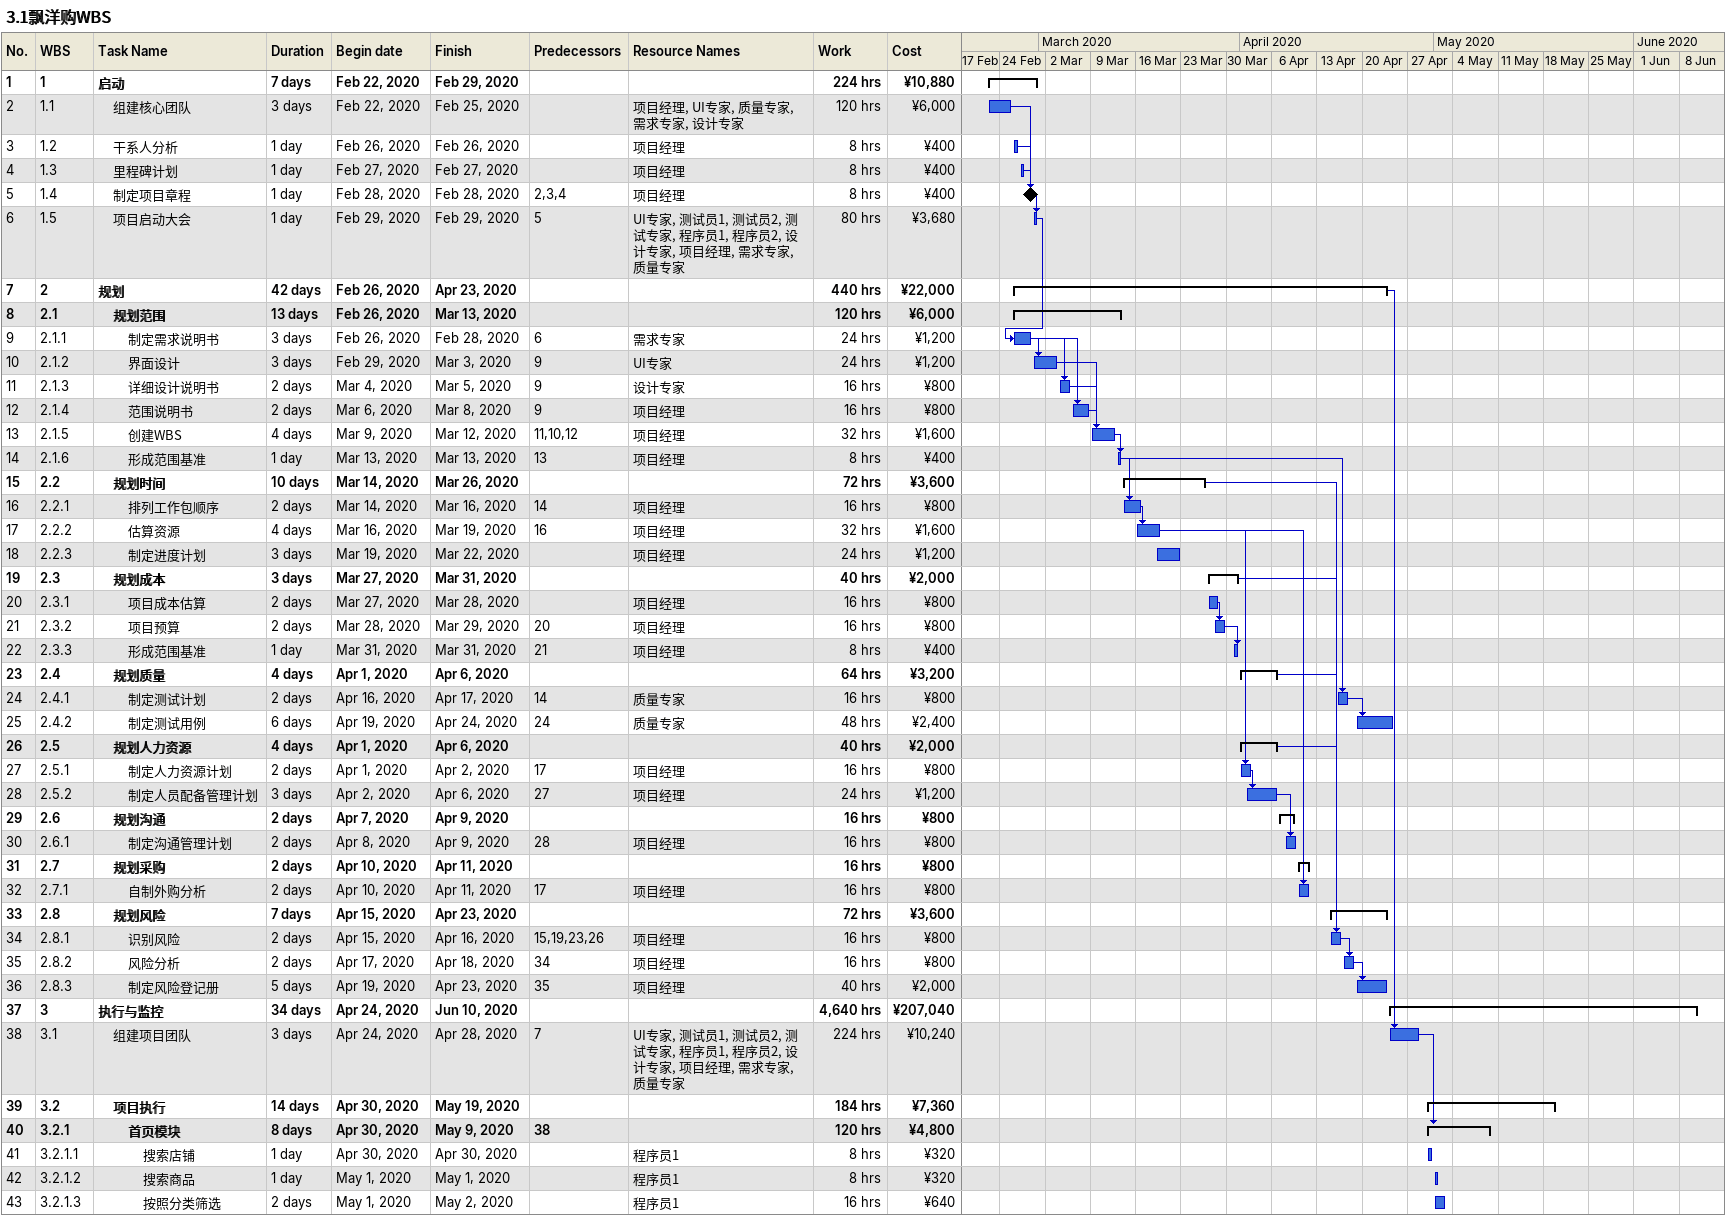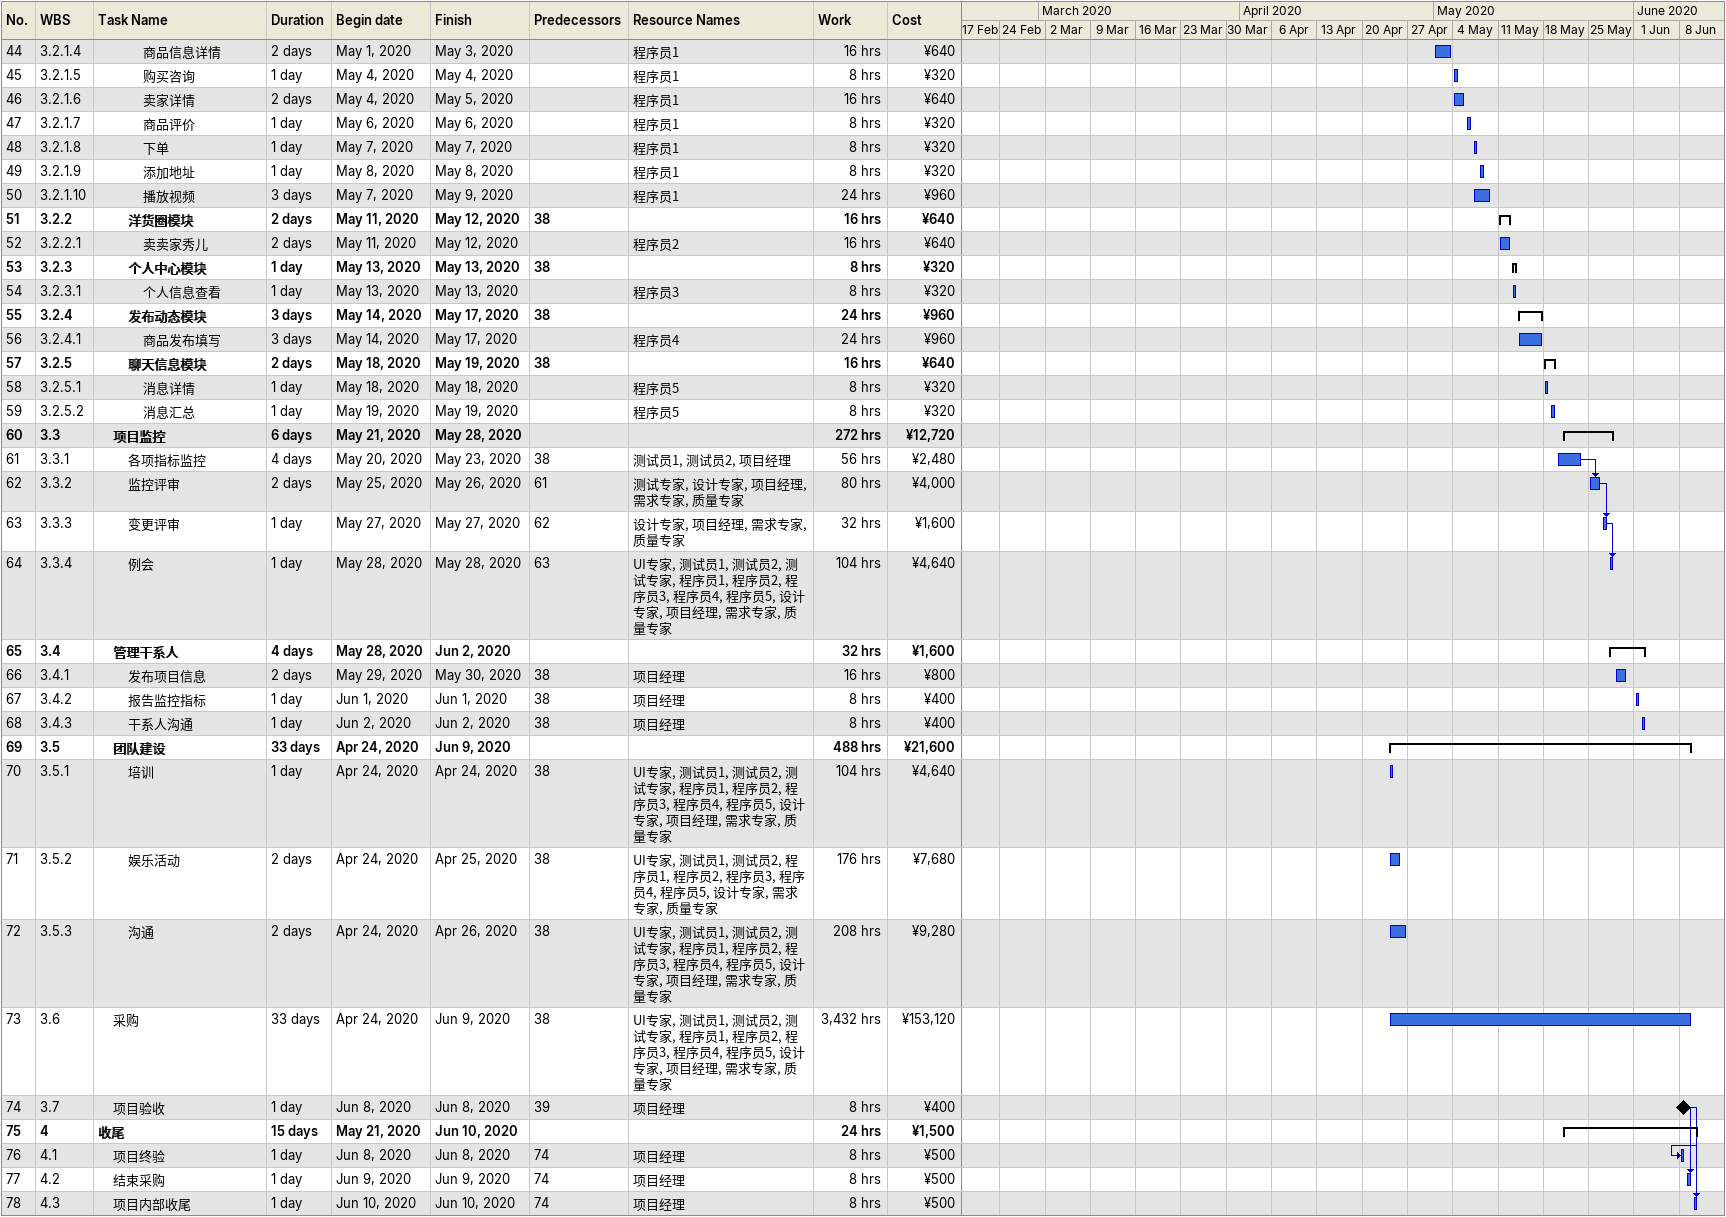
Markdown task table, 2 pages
3.1飘洋购WBS

| ID | WBS | Task | Duration | Start | Finish | Predecessors | Resources | Work (h) | Cost (¥) |
|---|---|---|---|---|---|---|---|---|---|
| 1 | 1 | **启动** | 7d | 2020-02-22 | 2020-02-29 |  |  | 224 | 10880 |
| 2 | 1.1 | 组建核心团队 | 3d | 2020-02-22 | 2020-02-25 |  | 项目经理, UI专家, 质量专家, 需求专家, 设计专家 | 120 | 6000 |
| 3 | 1.2 | 干系人分析 | 1d | 2020-02-26 | 2020-02-26 |  | 项目经理 | 8 | 400 |
| 4 | 1.3 | 里程碑计划 | 1d | 2020-02-27 | 2020-02-27 |  | 项目经理 | 8 | 400 |
| 5 | 1.4 | 制定项目章程 | 1d | 2020-02-28 | 2020-02-28 | 2, 3, 4 | 项目经理 | 8 | 400 |
| 6 | 1.5 | 项目启动大会 | 1d | 2020-02-29 | 2020-02-29 | 5 | UI专家, 测试员1, 测试员2, 测试专家, 程序员1, 程序员2, 设计专家, 项目经理, 需求专家, 质量专家 | 80 | 3680 |
| 7 | 2 | **规划** | 42d | 2020-02-26 | 2020-04-23 |  |  | 440 | 22000 |
| 8 | 2.1 | **规划范围** | 13d | 2020-02-26 | 2020-03-13 |  |  | 120 | 6000 |
| 9 | 2.1.1 | 制定需求说明书 | 3d | 2020-02-26 | 2020-02-28 | 6 | 需求专家 | 24 | 1200 |
| 10 | 2.1.2 | 界面设计 | 3d | 2020-02-29 | 2020-03-03 | 9 | UI专家 | 24 | 1200 |
| 11 | 2.1.3 | 详细设计说明书 | 2d | 2020-03-04 | 2020-03-05 | 9 | 设计专家 | 16 | 800 |
| 12 | 2.1.4 | 范围说明书 | 2d | 2020-03-06 | 2020-03-08 | 9 | 项目经理 | 16 | 800 |
| 13 | 2.1.5 | 创建WBS | 4d | 2020-03-09 | 2020-03-12 | 11, 10, 12 | 项目经理 | 32 | 1600 |
| 14 | 2.1.6 | 形成范围基准 | 1d | 2020-03-13 | 2020-03-13 | 13 | 项目经理 | 8 | 400 |
| 15 | 2.2 | **规划时间** | 10d | 2020-03-14 | 2020-03-26 |  |  | 72 | 3600 |
| 16 | 2.2.1 | 排列工作包顺序 | 2d | 2020-03-14 | 2020-03-16 | 14 | 项目经理 | 16 | 800 |
| 17 | 2.2.2 | 估算资源 | 4d | 2020-03-16 | 2020-03-19 | 16 | 项目经理 | 32 | 1600 |
| 18 | 2.2.3 | 制定进度计划 | 3d | 2020-03-19 | 2020-03-22 |  | 项目经理 | 24 | 1200 |
| 19 | 2.3 | **规划成本** | 3d | 2020-03-27 | 2020-03-31 |  |  | 40 | 2000 |
| 20 | 2.3.1 | 项目成本估算 | 2d | 2020-03-27 | 2020-03-28 |  | 项目经理 | 16 | 800 |
| 21 | 2.3.2 | 项目预算 | 2d | 2020-03-28 | 2020-03-29 | 20 | 项目经理 | 16 | 800 |
| 22 | 2.3.3 | 形成范围基准 | 1d | 2020-03-31 | 2020-03-31 | 21 | 项目经理 | 8 | 400 |
| 23 | 2.4 | **规划质量** | 4d | 2020-04-01 | 2020-04-06 |  |  | 64 | 3200 |
| 24 | 2.4.1 | 制定测试计划 | 2d | 2020-04-16 | 2020-04-17 | 14 | 质量专家 | 16 | 800 |
| 25 | 2.4.2 | 制定测试用例 | 6d | 2020-04-19 | 2020-04-24 | 24 | 质量专家 | 48 | 2400 |
| 26 | 2.5 | **规划人力资源** | 4d | 2020-04-01 | 2020-04-06 |  |  | 40 | 2000 |
| 27 | 2.5.1 | 制定人力资源计划 | 2d | 2020-04-01 | 2020-04-02 | 17 | 项目经理 | 16 | 800 |
| 28 | 2.5.2 | 制定人员配备管理计划 | 3d | 2020-04-02 | 2020-04-06 | 27 | 项目经理 | 24 | 1200 |
| 29 | 2.6 | **规划沟通** | 2d | 2020-04-07 | 2020-04-09 |  |  | 16 | 800 |
| 30 | 2.6.1 | 制定沟通管理计划 | 2d | 2020-04-08 | 2020-04-09 | 28 | 项目经理 | 16 | 800 |
| 31 | 2.7 | **规划采购** | 2d | 2020-04-10 | 2020-04-11 |  |  | 16 | 800 |
| 32 | 2.7.1 | 自制外购分析 | 2d | 2020-04-10 | 2020-04-11 | 17 | 项目经理 | 16 | 800 |
| 33 | 2.8 | **规划风险** | 7d | 2020-04-15 | 2020-04-23 |  |  | 72 | 3600 |
| 34 | 2.8.1 | 识别风险 | 2d | 2020-04-15 | 2020-04-16 | 15, 19, 23, 26 | 项目经理 | 16 | 800 |
| 35 | 2.8.2 | 风险分析 | 2d | 2020-04-17 | 2020-04-18 | 34 | 项目经理 | 16 | 800 |
| 36 | 2.8.3 | 制定风险登记册 | 5d | 2020-04-19 | 2020-04-23 | 35 | 项目经理 | 40 | 2000 |
| 37 | 3 | **执行与监控** | 34d | 2020-04-24 | 2020-06-10 |  |  | 4640 | 207040 |
| 38 | 3.1 | 组建项目团队 | 3d | 2020-04-24 | 2020-04-28 | 7 | UI专家, 测试员1, 测试员2, 测试专家, 程序员1, 程序员2, 设计专家, 项目经理, 需求专家, 质量专家 | 224 | 10240 |
| 39 | 3.2 | **项目执行** | 14d | 2020-04-30 | 2020-05-19 |  |  | 184 | 7360 |
| 40 | 3.2.1 | **首页模块** | 8d | 2020-04-30 | 2020-05-09 | 38 |  | 120 | 4800 |
| 41 | 3.2.1.1 | 搜索店铺 | 1d | 2020-04-30 | 2020-04-30 |  | 程序员1 | 8 | 320 |
| 42 | 3.2.1.2 | 搜索商品 | 1d | 2020-05-01 | 2020-05-01 |  | 程序员1 | 8 | 320 |
| 43 | 3.2.1.3 | 按照分类筛选 | 2d | 2020-05-01 | 2020-05-02 |  | 程序员1 | 16 | 640 |
| 44 | 3.2.1.4 | 商品信息详情 | 2d | 2020-05-01 | 2020-05-03 |  | 程序员1 | 16 | 640 |
| 45 | 3.2.1.5 | 购买咨询 | 1d | 2020-05-04 | 2020-05-04 |  | 程序员1 | 8 | 320 |
| 46 | 3.2.1.6 | 卖家详情 | 2d | 2020-05-04 | 2020-05-05 |  | 程序员1 | 16 | 640 |
| 47 | 3.2.1.7 | 商品评价 | 1d | 2020-05-06 | 2020-05-06 |  | 程序员1 | 8 | 320 |
| 48 | 3.2.1.8 | 下单 | 1d | 2020-05-07 | 2020-05-07 |  | 程序员1 | 8 | 320 |
| 49 | 3.2.1.9 | 添加地址 | 1d | 2020-05-08 | 2020-05-08 |  | 程序员1 | 8 | 320 |
| 50 | 3.2.1.10 | 播放视频 | 3d | 2020-05-07 | 2020-05-09 |  | 程序员1 | 24 | 960 |
| 51 | 3.2.2 | **洋货圈模块** | 2d | 2020-05-11 | 2020-05-12 | 38 |  | 16 | 640 |
| 52 | 3.2.2.1 | 卖卖家秀儿 | 2d | 2020-05-11 | 2020-05-12 |  | 程序员2 | 16 | 640 |
| 53 | 3.2.3 | **个人中心模块** | 1d | 2020-05-13 | 2020-05-13 | 38 |  | 8 | 320 |
| 54 | 3.2.3.1 | 个人信息查看 | 1d | 2020-05-13 | 2020-05-13 |  | 程序员3 | 8 | 320 |
| 55 | 3.2.4 | **发布动态模块** | 3d | 2020-05-14 | 2020-05-17 | 38 |  | 24 | 960 |
| 56 | 3.2.4.1 | 商品发布填写 | 3d | 2020-05-14 | 2020-05-17 |  | 程序员4 | 24 | 960 |
| 57 | 3.2.5 | **聊天信息模块** | 2d | 2020-05-18 | 2020-05-19 | 38 |  | 16 | 640 |
| 58 | 3.2.5.1 | 消息详情 | 1d | 2020-05-18 | 2020-05-18 |  | 程序员5 | 8 | 320 |
| 59 | 3.2.5.2 | 消息汇总 | 1d | 2020-05-19 | 2020-05-19 |  | 程序员5 | 8 | 320 |
| 60 | 3.3 | **项目监控** | 6d | 2020-05-21 | 2020-05-28 |  |  | 272 | 12720 |
| 61 | 3.3.1 | 各项指标监控 | 4d | 2020-05-20 | 2020-05-23 | 38 | 测试员1, 测试员2, 项目经理 | 56 | 2480 |
| 62 | 3.3.2 | 监控评审 | 2d | 2020-05-25 | 2020-05-26 | 61 | 测试专家, 设计专家, 项目经理, 需求专家, 质量专家 | 80 | 4000 |
| 63 | 3.3.3 | 变更评审 | 1d | 2020-05-27 | 2020-05-27 | 62 | 设计专家, 项目经理, 需求专家, 质量专家 | 32 | 1600 |
| 64 | 3.3.4 | 例会 | 1d | 2020-05-28 | 2020-05-28 | 63 | UI专家, 测试员1, 测试员2, 测试专家, 程序员1, 程序员2, 程序员3, 程序员4, 程序员5, 设计专家, 项目经理, 需求专家, 质量专家 | 104 | 4640 |
| 65 | 3.4 | **管理干系人** | 4d | 2020-05-28 | 2020-06-02 |  |  | 32 | 1600 |
| 66 | 3.4.1 | 发布项目信息 | 2d | 2020-05-29 | 2020-05-30 | 38 | 项目经理 | 16 | 800 |
| 67 | 3.4.2 | 报告监控指标 | 1d | 2020-06-01 | 2020-06-01 | 38 | 项目经理 | 8 | 400 |
| 68 | 3.4.3 | 干系人沟通 | 1d | 2020-06-02 | 2020-06-02 | 38 | 项目经理 | 8 | 400 |
| 69 | 3.5 | **团队建设** | 33d | 2020-04-24 | 2020-06-09 |  |  | 488 | 21600 |
| 70 | 3.5.1 | 培训 | 1d | 2020-04-24 | 2020-04-24 | 38 | UI专家, 测试员1, 测试员2, 测试专家, 程序员1, 程序员2, 程序员3, 程序员4, 程序员5, 设计专家, 项目经理, 需求专家, 质量专家 | 104 | 4640 |
| 71 | 3.5.2 | 娱乐活动 | 2d | 2020-04-24 | 2020-04-25 | 38 | UI专家, 测试员1, 测试员2, 程序员1, 程序员2, 程序员3, 程序员4, 程序员5, 设计专家, 需求专家, 质量专家 | 176 | 7680 |
| 72 | 3.5.3 | 沟通 | 2d | 2020-04-24 | 2020-04-26 | 38 | UI专家, 测试员1, 测试员2, 测试专家, 程序员1, 程序员2, 程序员3, 程序员4, 程序员5, 设计专家, 项目经理, 需求专家, 质量专家 | 208 | 9280 |
| 73 | 3.6 | 采购 | 33d | 2020-04-24 | 2020-06-09 | 38 | UI专家, 测试员1, 测试员2, 测试专家, 程序员1, 程序员2, 程序员3, 程序员4, 程序员5, 设计专家, 项目经理, 需求专家, 质量专家 | 3432 | 153120 |
| 74 | 3.7 | 项目验收 | 1d | 2020-06-08 | 2020-06-08 | 39 | 项目经理 | 8 | 400 |
| 75 | 4 | **收尾** | 15d | 2020-05-21 | 2020-06-10 |  |  | 24 | 1500 |
| 76 | 4.1 | 项目终验 | 1d | 2020-06-08 | 2020-06-08 | 74 | 项目经理 | 8 | 500 |
| 77 | 4.2 | 结束采购 | 1d | 2020-06-09 | 2020-06-09 | 74 | 项目经理 | 8 | 500 |
| 78 | 4.3 | 项目内部收尾 | 1d | 2020-06-10 | 2020-06-10 | 74 | 项目经理 | 8 | 500 |
